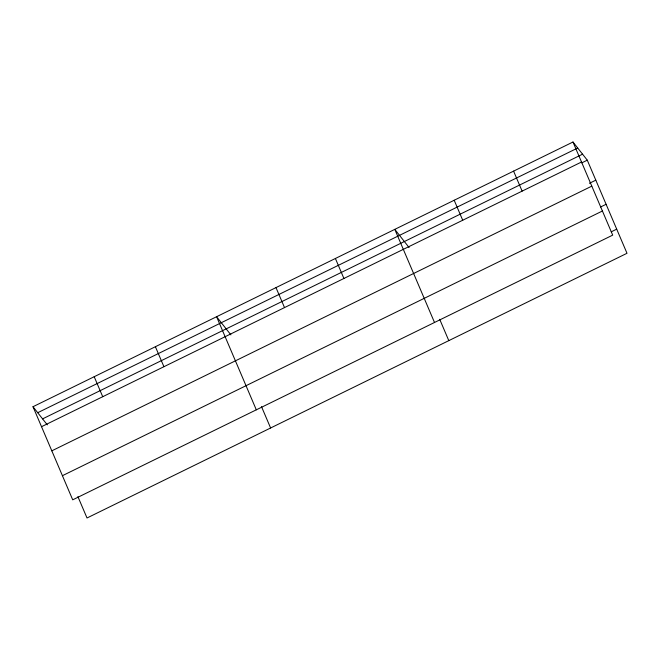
<?xml version="1.0" encoding="UTF-8"?>
<svg xmlns="http://www.w3.org/2000/svg" width="660" height="660" viewBox="0 0 660 660"><rect width="100%" height="100%" fill="white"/><g stroke="black" fill="none" stroke-linecap="round" stroke-linejoin="round"><path stroke-width="0.99" d="M572.987 142.015L612.703 235.133L72.715 499.826L33 406.717L572.987 142.015L587.284 160.174L627 253.283L87.013 517.985L77.905 496.633M37.719 412.706L577.706 148.005M42.578 418.877L582.565 154.184M41.522 426.707L581.518 162.005M581.798 162.863L587.284 160.174M589.413 183.298L595.807 180.163M51.818 450.838L591.805 186.136M600.616 206.976L606.103 204.295M62.419 475.695L602.415 211.002M611.226 231.841L616.704 229.152M409.084 247.525L394.796 229.366L434.511 322.484M230.893 334.876L216.596 316.717L256.311 409.827M33 406.717L47.297 424.867M513.587 171.13L522.118 191.119M454.195 200.252L462.718 220.242M439.7 319.291L448.8 340.634M335.396 258.481L343.918 278.471M275.995 287.603L284.518 307.593M261.5 406.642L270.608 427.985M155.397 346.714L163.927 366.704M94.198 376.72L102.729 396.701"/></g></svg>
